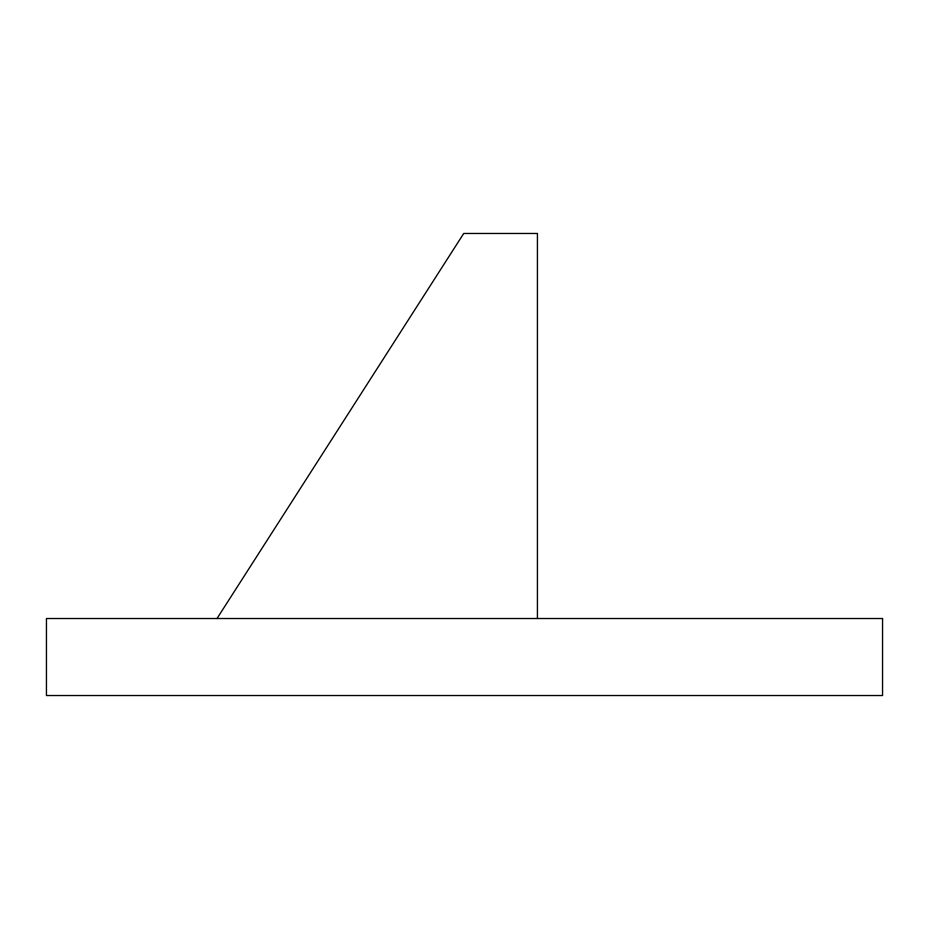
<?xml version="1.0" encoding="UTF-8"?>
<svg xmlns="http://www.w3.org/2000/svg" width="929" height="929" viewBox="0 0 929 929"><rect width="100%" height="100%" fill="white"/><g stroke="black" fill="none" stroke-linecap="round" stroke-linejoin="round"><path stroke-width="1.39" d="M217.014 618.517L463.722 233.469L537.426 233.469L537.426 618.517M882.55 618.517L46.45 618.517L46.45 695.531L882.55 695.531L882.55 618.517"/></g></svg>
